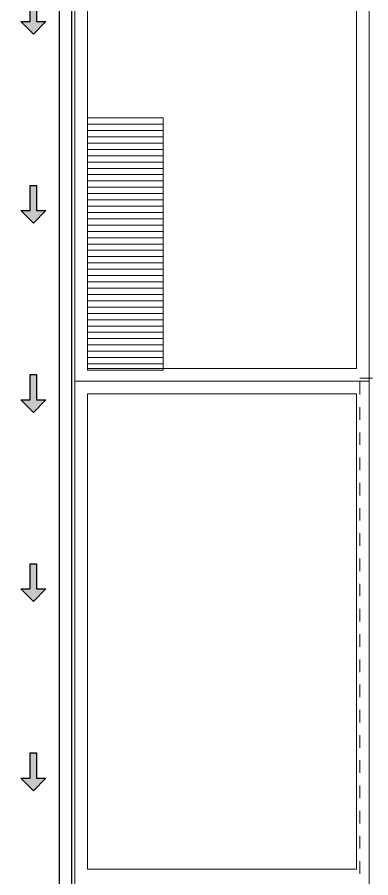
# Model space of a CAD drawing. Header units: metres. Extents: x 349703 to 349913, y 9282546 to 9282694.
# Drawn here: x 349745.07 to 349747.88, y 9282619 to 9282625.82 of the extents above; entities that cross this region are included whole.
import ezdxf

# ---------------------------------------------------------------- set-up
doc = ezdxf.new("R2010")
doc.units = ezdxf.units.M
doc.header["$LTSCALE"] = 0.25
doc.linetypes.add('01 nivel$0$HIDDEN2', pattern=[0.1875, 0.125, -0.0625])
for name, color, linetype, lineweight in [('.', 7, 'Continuous', 0), ('0_ CUNETAS', 160, 'Continuous', 5), ('ARQ-FONDO', 253, 'CONTINUOUS', 9), ('CUNETAS-RED', 5, 'CONTINUOUS', 18)]:
    doc.layers.add(name, color=color, linetype=linetype, lineweight=lineweight)

# ---------------------------------------------------------------- blocks, each defined once
blk = doc.blocks.new('WAKDOQ')
at = {"layer": 'ARQ-FONDO'}
blk.add_line((349595.2826, 9282622.9364), (349597.6175, 9282622.9364), dxfattribs=at)
for points in [[(349595.2826, 9282647.2826), (349597.6175, 9282647.2826), (349597.6175, 9282598.1901), (349595.2826, 9282598.1901)], [(349595.3826, 9282626.8063), (349597.5175, 9282626.8063), (349597.5175, 9282623.0364), (349595.3826, 9282623.0364)], [(349595.3826, 9282622.8364), (349597.5175, 9282622.8364), (349597.5175, 9282619.0666), (349595.3826, 9282619.0666)]]:
    blk.add_lwpolyline(points, close=True, dxfattribs=at)
blk = doc.blocks.new('VEREDA ADMINISTRACION')
at = {"layer": 'ARQ-FONDO', "linetype": '01 nivel$0$HIDDEN2', "lineweight": 5}
blk.add_lwpolyline([(350144.4908, 9282393.6693), (350170.2708, 9282393.6693), (350170.2708, 9282381.9393), (350144.4908, 9282381.9393)], close=True, dxfattribs=at)
blk = doc.blocks.new('BANCA PATIOS')
at = {"layer": 'ARQ-FONDO', "flags": 128}
for points in [[(348211.5858, 9282636.8534), (348213.5858, 9282636.8534), (348213.5858, 9282637.4534), (348211.5858, 9282637.4534), (348211.5858, 9282636.8534)], [(348211.6358, 9282637.4534), (348211.6358, 9282636.8534)], [(348211.6858, 9282637.4534), (348211.6858, 9282636.8534)], [(348211.7358, 9282637.4534), (348211.7358, 9282636.8534)], [(348211.7858, 9282637.4534), (348211.7858, 9282636.8534)], [(348211.8358, 9282637.4534), (348211.8358, 9282636.8534)], [(348211.8858, 9282637.4534), (348211.8858, 9282636.8534)], [(348211.9358, 9282637.4534), (348211.9358, 9282636.8534)], [(348211.9858, 9282637.4534), (348211.9858, 9282636.8534)], [(348212.0358, 9282637.4534), (348212.0358, 9282636.8534)], [(348212.0858, 9282637.4534), (348212.0858, 9282636.8534)], [(348212.1358, 9282637.4534), (348212.1358, 9282636.8534)], [(348212.1858, 9282637.4534), (348212.1858, 9282636.8534)], [(348212.2358, 9282637.4534), (348212.2358, 9282636.8534)], [(348212.2858, 9282637.4534), (348212.2858, 9282636.8534)], [(348212.3358, 9282637.4534), (348212.3358, 9282636.8534)], [(348212.3858, 9282637.4534), (348212.3858, 9282636.8534)], [(348212.4358, 9282637.4534), (348212.4358, 9282636.8534)], [(348212.4858, 9282637.4534), (348212.4858, 9282636.8534)], [(348212.5358, 9282637.4534), (348212.5358, 9282636.8534)], [(348212.5858, 9282637.4534), (348212.5858, 9282636.8534)], [(348212.6358, 9282637.4534), (348212.6358, 9282636.8534)], [(348212.6858, 9282637.4534), (348212.6858, 9282636.8534)], [(348212.7358, 9282637.4534), (348212.7358, 9282636.8534)], [(348212.7858, 9282637.4534), (348212.7858, 9282636.8534)], [(348212.8358, 9282637.4534), (348212.8358, 9282636.8534)], [(348212.8858, 9282637.4534), (348212.8858, 9282636.8534)], [(348212.9358, 9282637.4534), (348212.9358, 9282636.8534)], [(348212.9858, 9282637.4534), (348212.9858, 9282636.8534)], [(348213.0358, 9282637.4534), (348213.0358, 9282636.8534)], [(348213.0858, 9282637.4534), (348213.0858, 9282636.8534)], [(348213.1358, 9282637.4534), (348213.1358, 9282636.8534)], [(348213.1858, 9282637.4534), (348213.1858, 9282636.8534)], [(348213.2358, 9282637.4534), (348213.2358, 9282636.8534)], [(348213.2858, 9282637.4534), (348213.2858, 9282636.8534)], [(348213.3358, 9282637.4534), (348213.3358, 9282636.8534)], [(348213.3858, 9282637.4534), (348213.3858, 9282636.8534)], [(348213.4358, 9282637.4534), (348213.4358, 9282636.8534)], [(348213.4858, 9282637.4534), (348213.4858, 9282636.8534)], [(348213.5358, 9282637.4534), (348213.5358, 9282636.8534)]]:
    blk.add_lwpolyline(points, dxfattribs=at)
blk = doc.blocks.new('*U2188')
at = {"layer": '.', "lineweight": 30}
h = blk.add_hatch(color=1, dxfattribs=at)
h.dxf.hatch_style = 1
h.paths.add_polyline_path([(-0.025, -0.05), (-0.1, -0.05), (0, -0.15), (0.1, -0.05), (0.025, -0.05), (0.025, 0.15), (-0.025, 0.15)])
at = {"layer": '0_ CUNETAS', "color": 1, "lineweight": 30}
blk.add_lwpolyline([(-0.1, -0.05), (-0.025, -0.05), (-0.025, 0.15), (0.025, 0.15), (0.025, -0.05), (0.1, -0.05), (0, -0.15)], close=True, dxfattribs=at)
blk = doc.blocks.new('*U2186')
at = {"layer": '0_ CUNETAS', "color": 0, "linetype": 'ByBlock', "lineweight": -2, "transparency": 16777216}
for p in [(0, 55.5), (0, 54), (0, 52.5), (0, 51), (0, 49.5)]:
    blk.add_blockref('*U2188', p, dxfattribs=at)
blk = doc.blocks.new('drenaje')
at = {"layer": 'CUNETAS-RED', "lineweight": 30}
for p, q in [((27.35, -33.1856), (27.35, -56.8363)), ((27.25, -33.9042), (27.25, -56.8363))]:
    blk.add_line(p, q, dxfattribs=at)
at = {"layer": 'CUNETAS-RED', "lineweight": 30, "flags": 128}
blk.add_lwpolyline([(26.85, -18.9818), (27.25, -18.9818), (27.25, -77.0477), (26.85, -77.0477), (26.85, -18.9818)], dxfattribs=at)
at = {"layer": 'CUNETAS-RED', "lineweight": 0}
blk.add_blockref('*U2186', (27.0465, -105.1993), dxfattribs=at)

msp = doc.modelspace()

# ---------------------------------------------------------------- block references
at = {"layer": 'ARQ-FONDO'}
for name, p in [('WAKDOQ', (150.2487, 0)), ('VEREDA ADMINISTRACION', (-396.6992, 229.2907))]:
    msp.add_blockref(name, p, dxfattribs=at)
at = {"layer": 'ARQ-FONDO', "rotation": 270}
msp.add_blockref('BANCA PATIOS', (-8932891.2222, 9630836.6093), dxfattribs=at)
at = {"layer": 'CUNETAS-RED', "lineweight": 30}
msp.add_blockref('drenaje', (349718.1559, 9282675.5378), dxfattribs=at)

doc.saveas('drawing.dxf')
